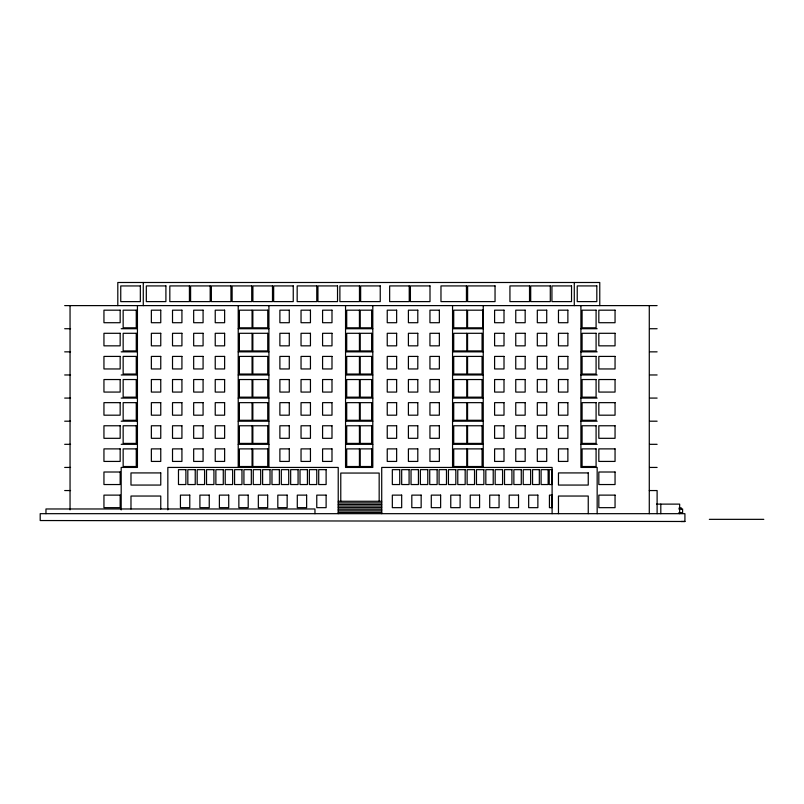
<?xml version="1.0" encoding="UTF-8"?>
<svg xmlns="http://www.w3.org/2000/svg" width="804" height="804" viewBox="0 0 804 804"><rect width="100%" height="100%" fill="white"/><g stroke="black" fill="none" stroke-linecap="round" stroke-linejoin="round"><path stroke-width="1.21" d="M64.682 305.61L657.109 305.61M64.682 328.725L70.561 328.725M121.183 328.725L137.434 328.725M238.215 328.725L268.918 328.725M345.549 328.725L372.805 328.725M452.551 328.725L483.244 328.725M580.91 328.725L597.161 328.725M649.702 328.725L657.109 328.725M64.682 351.851L70.561 351.851M121.183 351.851L137.434 351.851M238.215 351.851L268.918 351.851M345.549 351.851L372.805 351.851M452.551 351.851L483.244 351.851M580.91 351.851L597.161 351.851M649.702 351.851L657.109 351.851M64.682 374.965L70.561 374.965M121.183 374.965L137.434 374.965M238.215 374.965L268.918 374.965M345.549 374.965L372.805 374.965M452.551 374.965L483.244 374.965M580.91 374.965L597.161 374.965M649.702 374.965L657.109 374.965M64.682 398.08L70.561 398.08M121.183 398.08L137.434 398.08M238.215 398.08L268.918 398.08M345.549 398.08L372.805 398.08M452.551 398.08L483.244 398.08M580.91 398.08L597.161 398.08M649.702 398.08L657.109 398.08M64.682 421.195L70.561 421.195M121.183 421.195L137.434 421.195M238.215 421.195L268.918 421.195M345.549 421.195L372.805 421.195M452.551 421.195L483.244 421.195M580.91 421.195L597.161 421.195M649.702 421.195L657.109 421.195M64.682 444.321L70.561 444.321M121.183 444.321L137.434 444.321M238.215 444.321L268.918 444.321M345.549 444.321L372.805 444.321M452.551 444.321L483.244 444.321M580.91 444.321L597.161 444.321M649.702 444.321L657.109 444.321M64.682 467.436L70.561 467.436M649.702 467.436L657.109 467.436M64.682 490.551L70.561 490.551M649.28 490.551L657.109 490.551L657.109 513.676M338.223 501.274L381.719 501.274M338.223 502.862L381.719 502.862M656.516 504.118L679.651 504.118L679.651 513.676M338.223 504.45L381.719 504.45M338.223 506.048L381.719 506.048M338.223 507.636L381.719 507.636M679.068 507.977L681.41 507.977L681.41 508.972M678.837 508.972L682.606 508.972L682.606 512.681L678.837 512.681M338.223 509.233L381.719 509.233M338.223 510.821L381.719 510.821M338.223 512.419L381.719 512.419M709.339 519.344L763.8 519.344M681.018 521.505L684.918 521.484L684.918 513.676L40.2 513.676L40.2 520.54L684.918 521.484M660.808 504.118L660.808 513.676M649.28 305.61L649.28 513.676M599.764 305.61L599.764 282.495L117.806 282.495L117.806 305.61M597.161 513.676L597.161 467.436L580.91 467.436L580.91 305.61M588.247 513.676L588.247 496.038L558.468 496.038L558.468 513.676M574.287 282.495L574.287 305.61M552.107 513.676L552.107 467.436L381.719 467.436L381.719 513.676M483.244 305.61L483.244 467.436M452.551 305.61L452.551 467.436M379.166 501.274L379.166 473.053L340.775 473.053L340.775 501.274M372.805 305.61L372.805 467.436L345.549 467.436L345.549 305.61M338.223 513.676L338.223 467.436L167.835 467.436L167.835 509.927M314.967 513.676L314.967 508.972L45.969 508.972L45.969 513.676M268.918 305.61L268.918 467.436M238.215 305.61L238.215 467.436M160.76 508.972L160.76 496.038L130.982 496.038L130.982 508.972M143.283 282.495L143.283 305.61M137.434 305.61L137.434 467.436L121.183 467.436L121.183 509.927M70.048 305.61L70.048 509.907M140.338 285.943L120.751 285.943L120.751 301.621L140.338 301.621L140.338 285.943M165.905 285.922L146.318 285.922L146.318 301.601L165.905 301.601L165.905 285.922M189.422 285.922L169.825 285.922L169.825 301.601L189.422 301.601L189.422 285.922M210.186 285.922L190.598 285.922L190.598 301.601L210.186 301.601L210.186 285.922M230.949 285.922L211.362 285.922L211.362 301.601L230.949 301.601L230.949 285.922M251.722 285.922L232.125 285.922L232.125 301.601L251.722 301.601L251.722 285.922M272.486 285.922L252.898 285.922L252.898 301.601L272.486 301.601L272.486 285.922M293.249 285.922L273.661 285.922L273.661 301.601L293.249 301.601L293.249 285.922M316.766 285.922L297.168 285.922L297.168 301.601L316.766 301.601L316.766 285.922M337.529 285.922L317.942 285.922L317.942 301.601L337.529 301.601L337.529 285.922M359.468 285.922L339.881 285.922L339.881 301.601L359.468 301.601L359.468 285.922M380.242 285.922L360.644 285.922L360.644 301.601L380.242 301.601L380.242 285.922M409.236 285.922L389.649 285.922L389.649 301.601L409.236 301.601L409.236 285.922M429.999 285.922L410.412 285.922L410.412 301.601L429.999 301.601L429.999 285.922M466.441 285.922L440.974 285.922L440.974 301.601L466.441 301.601L466.441 285.922M495.043 285.922L467.616 285.922L467.616 301.601L495.043 301.601L495.043 285.922M529.524 285.922L509.937 285.922L509.937 301.601L529.524 301.601L529.524 285.922M550.298 285.922L530.7 285.922L530.7 301.601L550.298 301.601L550.298 285.922M571.533 285.922L551.936 285.922L551.936 301.601L571.533 301.601L571.533 285.922M596.819 285.922L577.232 285.922L577.232 301.601L596.819 301.601L596.819 285.922M120.168 310.183L103.947 310.183L103.947 322.716L120.168 322.716L120.168 310.183M136.258 310.183L123.153 310.183L123.153 327.811L136.258 327.811L136.258 310.183M160.76 310.183L151.363 310.183L151.363 322.716L160.76 322.716L160.76 310.183M181.925 310.183L172.518 310.183L172.518 322.716L181.925 322.716L181.925 310.183M203.08 310.183L193.674 310.183L193.674 322.716L203.08 322.716L203.08 310.183M224.628 310.183L215.231 310.183L215.231 322.716L224.628 322.716L224.628 310.183M252.064 310.183L239.391 310.183L239.391 327.811L252.064 327.811L252.064 310.183M267.742 310.183L252.848 310.183L252.848 327.811L267.742 327.811L267.742 310.183M289.279 310.183L279.882 310.183L279.882 322.716L289.279 322.716L289.279 310.183M310.444 310.183L301.038 310.183L301.038 322.716L310.444 322.716L310.444 310.183M331.992 310.183L322.585 310.183L322.585 322.716L331.992 322.716L331.992 310.183M359.428 310.183L346.715 310.183L346.715 327.811L359.428 327.811L359.428 310.183M371.629 310.183L360.202 310.183L360.202 327.811L371.629 327.811L371.629 310.183M396.643 310.183L387.237 310.183L387.237 322.716L396.643 322.716L396.643 310.183M417.799 310.183L408.402 310.183L408.402 322.716L417.799 322.716L417.799 310.183M439.356 310.183L429.949 310.183L429.949 322.716L439.356 322.716L439.356 310.183M466.782 310.183L453.727 310.183L453.727 327.811L466.782 327.811L466.782 310.183M482.852 310.183L467.566 310.183L467.566 327.811L482.852 327.811L482.852 310.183M504.007 310.183L494.601 310.183L494.601 322.716L504.007 322.716L504.007 310.183M525.163 310.183L515.756 310.183L515.756 322.716L525.163 322.716L525.163 310.183M546.72 310.183L537.313 310.183L537.313 322.716L546.72 322.716L546.72 310.183M567.875 310.183L558.468 310.183L558.468 322.716L567.875 322.716L567.875 310.183M596.086 310.183L582.086 310.183L582.086 327.811L596.086 327.811L596.086 310.183M615.05 310.183L598.829 310.183L598.829 322.716L615.05 322.716L615.05 310.183M120.168 333.298L103.947 333.298L103.947 345.841L120.168 345.841L120.168 333.298M136.258 333.298L123.153 333.298L123.153 350.926L136.258 350.926L136.258 333.298M160.76 333.298L151.363 333.298L151.363 345.841L160.76 345.841L160.76 333.298M181.925 333.298L172.518 333.298L172.518 345.841L181.925 345.841L181.925 333.298M203.08 333.298L193.674 333.298L193.674 345.841L203.08 345.841L203.08 333.298M224.628 333.298L215.231 333.298L215.231 345.841L224.628 345.841L224.628 333.298M252.064 333.298L239.391 333.298L239.391 350.926L252.064 350.926L252.064 333.298M267.742 333.298L252.848 333.298L252.848 350.926L267.742 350.926L267.742 333.298M289.279 333.298L279.882 333.298L279.882 345.841L289.279 345.841L289.279 333.298M310.444 333.298L301.038 333.298L301.038 345.841L310.444 345.841L310.444 333.298M331.992 333.298L322.585 333.298L322.585 345.841L331.992 345.841L331.992 333.298M359.428 333.298L346.715 333.298L346.715 350.926L359.428 350.926L359.428 333.298M371.629 333.298L360.202 333.298L360.202 350.926L371.629 350.926L371.629 333.298M396.643 333.298L387.237 333.298L387.237 345.841L396.643 345.841L396.643 333.298M417.799 333.298L408.402 333.298L408.402 345.841L417.799 345.841L417.799 333.298M439.356 333.298L429.949 333.298L429.949 345.841L439.356 345.841L439.356 333.298M466.782 333.298L453.727 333.298L453.727 350.926L466.782 350.926L466.782 333.298M482.068 333.298L467.566 333.298L467.566 350.926L482.068 350.926L482.068 333.298M504.007 333.298L494.601 333.298L494.601 345.841L504.007 345.841L504.007 333.298M525.163 333.298L515.756 333.298L515.756 345.841L525.163 345.841L525.163 333.298M546.72 333.298L537.313 333.298L537.313 345.841L546.72 345.841L546.72 333.298M567.875 333.298L558.468 333.298L558.468 345.841L567.875 345.841L567.875 333.298M596.086 333.298L582.086 333.298L582.086 350.926L596.086 350.926L596.086 333.298M615.05 333.298L598.829 333.298L598.829 345.841L615.05 345.841L615.05 333.298M120.168 356.413L103.947 356.413L103.947 368.956L120.168 368.956L120.168 356.413M136.258 356.413L123.153 356.413L123.153 374.051L136.258 374.051L136.258 356.413M160.76 356.413L151.363 356.413L151.363 368.956L160.76 368.956L160.76 356.413M181.925 356.413L172.518 356.413L172.518 368.956L181.925 368.956L181.925 356.413M203.08 356.413L193.674 356.413L193.674 368.956L203.08 368.956L203.08 356.413M224.628 356.413L215.231 356.413L215.231 368.956L224.628 368.956L224.628 356.413M252.064 356.413L239.391 356.413L239.391 374.051L252.064 374.051L252.064 356.413M267.742 356.413L252.848 356.413L252.848 374.051L267.742 374.051L267.742 356.413M289.279 356.413L279.882 356.413L279.882 368.956L289.279 368.956L289.279 356.413M310.444 356.413L301.038 356.413L301.038 368.956L310.444 368.956L310.444 356.413M331.992 356.413L322.585 356.413L322.585 368.956L331.992 368.956L331.992 356.413M359.428 356.413L346.715 356.413L346.715 374.051L359.428 374.051L359.428 356.413M371.629 356.413L360.202 356.413L360.202 374.051L371.629 374.051L371.629 356.413M396.643 356.413L387.237 356.413L387.237 368.956L396.643 368.956L396.643 356.413M417.799 356.413L408.402 356.413L408.402 368.956L417.799 368.956L417.799 356.413M439.356 356.413L429.949 356.413L429.949 368.956L439.356 368.956L439.356 356.413M466.782 356.413L453.727 356.413L453.727 374.051L466.782 374.051L466.782 356.413M482.068 356.413L467.566 356.413L467.566 374.051L482.068 374.051L482.068 356.413M504.007 356.413L494.601 356.413L494.601 368.956L504.007 368.956L504.007 356.413M525.163 356.413L515.756 356.413L515.756 368.956L525.163 368.956L525.163 356.413M546.72 356.413L537.313 356.413L537.313 368.956L546.72 368.956L546.72 356.413M567.875 356.413L558.468 356.413L558.468 368.956L567.875 368.956L567.875 356.413M596.086 356.413L582.086 356.413L582.086 374.051L596.086 374.051L596.086 356.413M615.05 356.413L598.829 356.413L598.829 368.956L615.05 368.956L615.05 356.413M120.168 379.538L103.947 379.538L103.947 392.071L120.168 392.071L120.168 379.538M136.258 379.538L123.153 379.538L123.153 397.166L136.258 397.166L136.258 379.538M160.76 379.538L151.363 379.538L151.363 392.071L160.76 392.071L160.76 379.538M181.925 379.538L172.518 379.538L172.518 392.071L181.925 392.071L181.925 379.538M203.08 379.538L193.674 379.538L193.674 392.071L203.08 392.071L203.08 379.538M224.628 379.538L215.231 379.538L215.231 392.071L224.628 392.071L224.628 379.538M252.064 379.538L239.391 379.538L239.391 397.166L252.064 397.166L252.064 379.538M267.742 379.538L252.848 379.538L252.848 397.166L267.742 397.166L267.742 379.538M289.279 379.538L279.882 379.538L279.882 392.071L289.279 392.071L289.279 379.538M310.444 379.538L301.038 379.538L301.038 392.071L310.444 392.071L310.444 379.538M331.992 379.538L322.585 379.538L322.585 392.071L331.992 392.071L331.992 379.538M359.428 379.538L346.715 379.538L346.715 397.166L359.428 397.166L359.428 379.538M371.629 379.538L360.202 379.538L360.202 397.166L371.629 397.166L371.629 379.538M396.643 379.538L387.237 379.538L387.237 392.071L396.643 392.071L396.643 379.538M417.799 379.538L408.402 379.538L408.402 392.071L417.799 392.071L417.799 379.538M439.356 379.538L429.949 379.538L429.949 392.071L439.356 392.071L439.356 379.538M466.782 379.538L453.727 379.538L453.727 397.166L466.782 397.166L466.782 379.538M482.068 379.538L467.566 379.538L467.566 397.166L482.068 397.166L482.068 379.538M504.007 379.538L494.601 379.538L494.601 392.071L504.007 392.071L504.007 379.538M525.163 379.538L515.756 379.538L515.756 392.071L525.163 392.071L525.163 379.538M546.72 379.538L537.313 379.538L537.313 392.071L546.72 392.071L546.72 379.538M567.875 379.538L558.468 379.538L558.468 392.071L567.875 392.071L567.875 379.538M596.086 379.538L582.086 379.538L582.086 397.166L596.086 397.166L596.086 379.538M615.05 379.538L598.829 379.538L598.829 392.071L615.05 392.071L615.05 379.538M120.168 402.653L103.947 402.653L103.947 415.186L120.168 415.186L120.168 402.653M136.258 402.653L123.153 402.653L123.153 420.281L136.258 420.281L136.258 402.653M160.76 402.653L151.363 402.653L151.363 415.186L160.76 415.186L160.76 402.653M181.925 402.653L172.518 402.653L172.518 415.186L181.925 415.186L181.925 402.653M203.08 402.653L193.674 402.653L193.674 415.186L203.08 415.186L203.08 402.653M224.628 402.653L215.231 402.653L215.231 415.186L224.628 415.186L224.628 402.653M252.064 402.653L239.391 402.653L239.391 420.281L252.064 420.281L252.064 402.653M267.742 402.653L252.848 402.653L252.848 420.281L267.742 420.281L267.742 402.653M289.279 402.653L279.882 402.653L279.882 415.186L289.279 415.186L289.279 402.653M310.444 402.653L301.038 402.653L301.038 415.186L310.444 415.186L310.444 402.653M331.992 402.653L322.585 402.653L322.585 415.186L331.992 415.186L331.992 402.653M359.428 402.653L346.715 402.653L346.715 420.281L359.428 420.281L359.428 402.653M371.629 402.653L360.202 402.653L360.202 420.281L371.629 420.281L371.629 402.653M396.643 402.653L387.237 402.653L387.237 415.186L396.643 415.186L396.643 402.653M417.799 402.653L408.402 402.653L408.402 415.186L417.799 415.186L417.799 402.653M439.356 402.653L429.949 402.653L429.949 415.186L439.356 415.186L439.356 402.653M466.782 402.653L453.727 402.653L453.727 420.281L466.782 420.281L466.782 402.653M482.068 402.653L467.566 402.653L467.566 420.281L482.068 420.281L482.068 402.653M504.007 402.653L494.601 402.653L494.601 415.186L504.007 415.186L504.007 402.653M525.163 402.653L515.756 402.653L515.756 415.186L525.163 415.186L525.163 402.653M546.72 402.653L537.313 402.653L537.313 415.186L546.72 415.186L546.72 402.653M567.875 402.653L558.468 402.653L558.468 415.186L567.875 415.186L567.875 402.653M596.086 402.653L582.086 402.653L582.086 420.281L596.086 420.281L596.086 402.653M615.05 402.653L598.829 402.653L598.829 415.186L615.05 415.186L615.05 402.653M120.168 425.768L103.947 425.768L103.947 438.311L120.168 438.311L120.168 425.768M136.258 425.768L123.153 425.768L123.153 443.406L136.258 443.406L136.258 425.768M160.76 425.768L151.363 425.768L151.363 438.311L160.76 438.311L160.76 425.768M181.925 425.768L172.518 425.768L172.518 438.311L181.925 438.311L181.925 425.768M203.08 425.768L193.674 425.768L193.674 438.311L203.08 438.311L203.08 425.768M224.628 425.768L215.231 425.768L215.231 438.311L224.628 438.311L224.628 425.768M252.064 425.768L239.391 425.768L239.391 443.406L252.064 443.406L252.064 425.768M267.742 425.768L252.848 425.768L252.848 443.406L267.742 443.406L267.742 425.768M289.279 425.768L279.882 425.768L279.882 438.311L289.279 438.311L289.279 425.768M310.444 425.768L301.038 425.768L301.038 438.311L310.444 438.311L310.444 425.768M331.992 425.768L322.585 425.768L322.585 438.311L331.992 438.311L331.992 425.768M359.428 425.768L346.715 425.768L346.715 443.406L359.428 443.406L359.428 425.768M371.629 425.768L360.202 425.768L360.202 443.406L371.629 443.406L371.629 425.768M396.643 425.768L387.237 425.768L387.237 438.311L396.643 438.311L396.643 425.768M417.799 425.768L408.402 425.768L408.402 438.311L417.799 438.311L417.799 425.768M439.356 425.768L429.949 425.768L429.949 438.311L439.356 438.311L439.356 425.768M466.782 425.768L453.727 425.768L453.727 443.406L466.782 443.406L466.782 425.768M482.068 425.768L467.566 425.768L467.566 443.406L482.068 443.406L482.068 425.768M504.007 425.768L494.601 425.768L494.601 438.311L504.007 438.311L504.007 425.768M525.163 425.768L515.756 425.768L515.756 438.311L525.163 438.311L525.163 425.768M546.72 425.768L537.313 425.768L537.313 438.311L546.72 438.311L546.72 425.768M567.875 425.768L558.468 425.768L558.468 438.311L567.875 438.311L567.875 425.768M596.086 425.768L582.086 425.768L582.086 443.406L596.086 443.406L596.086 425.768M615.05 425.768L598.829 425.768L598.829 438.311L615.05 438.311L615.05 425.768M120.168 448.883L103.947 448.883L103.947 461.426L120.168 461.426L120.168 448.883M136.258 448.883L123.153 448.883L123.153 466.521L136.258 466.521L136.258 448.883M160.76 448.883L151.363 448.883L151.363 461.426L160.76 461.426L160.76 448.883M181.925 448.883L172.518 448.883L172.518 461.426L181.925 461.426L181.925 448.883M203.08 448.883L193.674 448.883L193.674 461.426L203.08 461.426L203.08 448.883M224.628 448.883L215.231 448.883L215.231 461.426L224.628 461.426L224.628 448.883M252.064 448.883L239.391 448.883L239.391 466.521L252.064 466.521L252.064 448.883M267.742 448.883L252.848 448.883L252.848 466.521L267.742 466.521L267.742 448.883M289.279 448.883L279.882 448.883L279.882 461.426L289.279 461.426L289.279 448.883M310.444 448.883L301.038 448.883L301.038 461.426L310.444 461.426L310.444 448.883M331.992 448.883L322.585 448.883L322.585 461.426L331.992 461.426L331.992 448.883M359.428 448.883L346.715 448.883L346.715 466.521L359.428 466.521L359.428 448.883M371.629 448.883L360.202 448.883L360.202 466.521L371.629 466.521L371.629 448.883M396.643 448.883L387.237 448.883L387.237 461.426L396.643 461.426L396.643 448.883M417.799 448.883L408.402 448.883L408.402 461.426L417.799 461.426L417.799 448.883M439.356 448.883L429.949 448.883L429.949 461.426L439.356 461.426L439.356 448.883M466.782 448.883L453.727 448.883L453.727 466.521L466.782 466.521L466.782 448.883M482.068 448.883L467.566 448.883L467.566 466.521L482.068 466.521L482.068 448.883M504.007 448.883L494.601 448.883L494.601 461.426L504.007 461.426L504.007 448.883M525.163 448.883L515.756 448.883L515.756 461.426L525.163 461.426L525.163 448.883M546.72 448.883L537.313 448.883L537.313 461.426L546.72 461.426L546.72 448.883M567.875 448.883L558.468 448.883L558.468 461.426L567.875 461.426L567.875 448.883M596.086 448.883L582.086 448.883L582.086 466.521L596.086 466.521L596.086 448.883M615.05 448.883L598.829 448.883L598.829 461.426L615.05 461.426L615.05 448.883M185.885 469.657L178.478 469.657L178.478 484.541L185.885 484.541L185.885 469.657M195.231 469.657L187.824 469.657L187.824 484.541L195.231 484.541L195.231 469.657M204.578 469.657L197.181 469.657L197.181 484.541L204.578 484.541L204.578 469.657M213.924 469.657L206.527 469.657L206.527 484.541L213.924 484.541L213.924 469.657M223.281 469.657L215.874 469.657L215.874 484.541L223.281 484.541L223.281 469.657M232.627 469.657L225.22 469.657L225.22 484.541L232.627 484.541L232.627 469.657M241.974 469.657L234.577 469.657L234.577 484.541L241.974 484.541L241.974 469.657M251.32 469.657L243.924 469.657L243.924 484.541L251.32 484.541L251.32 469.657M260.677 469.657L253.27 469.657L253.27 484.541L260.677 484.541L260.677 469.657M270.023 469.657L262.617 469.657L262.617 484.541L270.023 484.541L270.023 469.657M279.37 469.657L271.973 469.657L271.973 484.541L279.37 484.541L279.37 469.657M288.716 469.657L281.32 469.657L281.32 484.541L288.716 484.541L288.716 469.657M298.073 469.657L290.666 469.657L290.666 484.541L298.073 484.541L298.073 469.657M307.419 469.657L300.013 469.657L300.013 484.541L307.419 484.541L307.419 469.657M316.766 469.657L309.369 469.657L309.369 484.541L316.766 484.541L316.766 469.657M326.112 469.657L318.716 469.657L318.716 484.541L326.112 484.541L326.112 469.657M399.739 469.657L392.332 469.657L392.332 484.541L399.739 484.541L399.739 469.657M409.085 469.657L401.678 469.657L401.678 484.541L409.085 484.541L409.085 469.657M418.432 469.657L411.035 469.657L411.035 484.541L418.432 484.541L418.432 469.657M427.778 469.657L420.381 469.657L420.381 484.541L427.778 484.541L427.778 469.657M437.135 469.657L429.728 469.657L429.728 484.541L437.135 484.541L437.135 469.657M446.481 469.657L439.074 469.657L439.074 484.541L446.481 484.541L446.481 469.657M455.828 469.657L448.431 469.657L448.431 484.541L455.828 484.541L455.828 469.657M465.174 469.657L457.777 469.657L457.777 484.541L465.174 484.541L465.174 469.657M474.531 469.657L467.124 469.657L467.124 484.541L474.531 484.541L474.531 469.657M483.877 469.657L476.47 469.657L476.47 484.541L483.877 484.541L483.877 469.657M493.224 469.657L485.827 469.657L485.827 484.541L493.224 484.541L493.224 469.657M502.57 469.657L495.174 469.657L495.174 484.541L502.57 484.541L502.57 469.657M511.927 469.657L504.52 469.657L504.52 484.541L511.927 484.541L511.927 469.657M521.273 469.657L513.867 469.657L513.867 484.541L521.273 484.541L521.273 469.657M530.62 469.657L523.223 469.657L523.223 484.541L530.62 484.541L530.62 469.657M539.323 469.657L532.56 469.657L532.56 484.541L539.323 484.541L539.323 469.657M548.137 469.657L541.102 469.657L541.102 484.541L548.137 484.541L548.137 469.657M551.906 469.657L549.222 469.657L549.222 484.541L551.906 484.541L551.906 469.657M120.168 472.008L103.947 472.008L103.947 484.541L120.168 484.541L120.168 472.008M615.05 472.008L598.829 472.008L598.829 484.541L615.05 484.541L615.05 472.008M160.76 472.923L130.982 472.923L130.982 485.063L160.76 485.063L160.76 472.923M588.247 472.923L558.468 472.923L558.468 485.063L588.247 485.063L588.247 472.923M120.168 495.123L103.947 495.123L103.947 507.666L120.168 507.666L120.168 495.123M189.774 495.123L180.428 495.123L180.428 507.666L189.774 507.666L189.774 495.123M209.251 495.123L199.905 495.123L199.905 507.666L209.251 507.666L209.251 495.123M228.728 495.123L219.381 495.123L219.381 507.666L228.728 507.666L228.728 495.123M248.205 495.123L238.858 495.123L238.858 507.666L248.205 507.666L248.205 495.123M267.682 495.123L258.335 495.123L258.335 507.666L267.682 507.666L267.682 495.123M287.159 495.123L277.812 495.123L277.812 507.666L287.159 507.666L287.159 495.123M306.636 495.123L297.289 495.123L297.289 507.666L306.636 507.666L306.636 495.123M326.112 495.123L316.766 495.123L316.766 507.666L326.112 507.666L326.112 495.123M401.678 495.123L392.332 495.123L392.332 507.666L401.678 507.666L401.678 495.123M421.155 495.123L411.809 495.123L411.809 507.666L421.155 507.666L421.155 495.123M440.632 495.123L431.286 495.123L431.286 507.666L440.632 507.666L440.632 495.123M460.109 495.123L450.763 495.123L450.763 507.666L460.109 507.666L460.109 495.123M479.586 495.123L470.239 495.123L470.239 507.666L479.586 507.666L479.586 495.123M499.063 495.123L489.716 495.123L489.716 507.666L499.063 507.666L499.063 495.123M518.54 495.123L509.193 495.123L509.193 507.666L518.54 507.666L518.54 495.123M537.866 495.123L528.67 495.123L528.67 507.666L537.866 507.666L537.866 495.123M551.996 495.123L549.433 495.123L549.433 507.666L551.996 507.666L551.996 495.123M615.05 495.123L598.829 495.123L598.829 507.666L615.05 507.666L615.05 495.123"/></g></svg>
